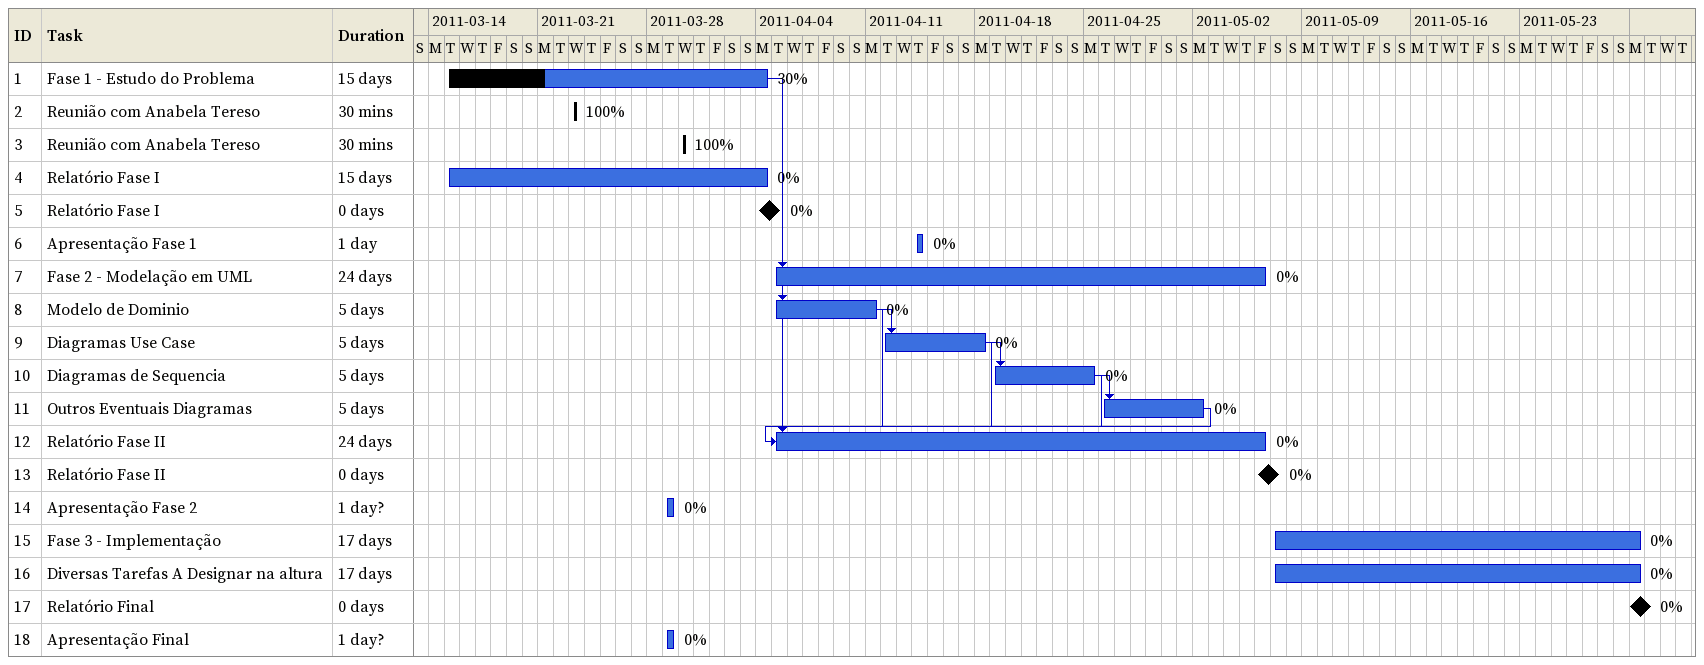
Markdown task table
| ID | Task | Duration | Start | Finish | Predecessors | % complete |
|---|---|---|---|---|---|---|
| 1 | Fase 1 - Estudo do Problema | 15d | 2011-03-15 | 2011-04-04 |  | 30 |
| 2 | Reunião com Anabela Tereso | 30min | 2011-03-23 | 2011-03-23 |  | 100 |
| 3 | Reunião com Anabela Tereso | 30min | 2011-03-30 | 2011-03-30 |  | 100 |
| 4 | Relatório Fase I | 15d | 2011-03-15 | 2011-04-04 |  | 0 |
| 5 | Relatório Fase I | 0d | 2011-04-04 | 2011-04-04 |  | 0 |
| 6 | Apresentação Fase 1 | 1d | 2011-04-14 | 2011-04-14 |  | 0 |
| 7 | Fase 2 - Modelação em UML | 24d | 2011-04-05 | 2011-05-06 | 1 | 0 |
| 8 | Modelo de Dominio | 5d | 2011-04-05 | 2011-04-11 | 1 | 0 |
| 9 | Diagramas Use Case | 5d | 2011-04-12 | 2011-04-18 | 8 | 0 |
| 10 | Diagramas de Sequencia | 5d | 2011-04-19 | 2011-04-25 | 9 | 0 |
| 11 | Outros Eventuais Diagramas | 5d | 2011-04-26 | 2011-05-02 | 10 | 0 |
| 12 | Relatório Fase II | 24d | 2011-04-05 | 2011-05-06 | 8, 9, 10, 11, 1 | 0 |
| 13 | Relatório Fase II | 0d | 2011-05-06 | 2011-05-06 |  | 0 |
| 14 | Apresentação Fase 2 | 1d? | 2011-03-29 | 2011-03-29 |  | 0 |
| 15 | Fase 3 - Implementação | 17d | 2011-05-07 | 2011-05-30 |  | 0 |
| 16 | Diversas Tarefas A Designar na altura | 17d | 2011-05-07 | 2011-05-30 |  | 0 |
| 17 | Relatório Final | 0d | 2011-05-30 | 2011-05-30 |  | 0 |
| 18 | Apresentação Final | 1d? | 2011-03-29 | 2011-03-29 |  | 0 |
